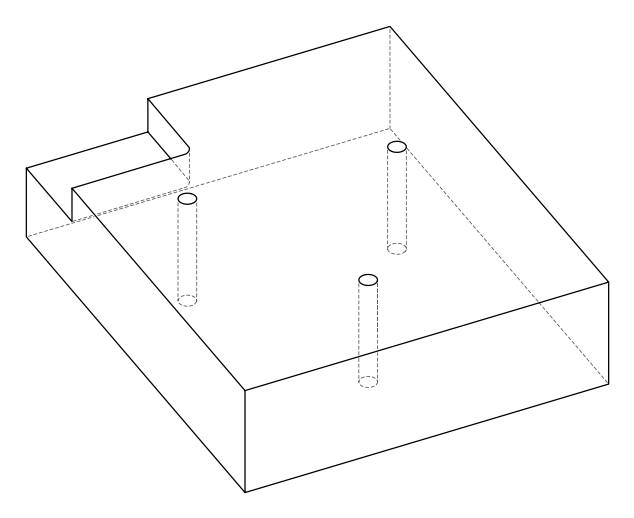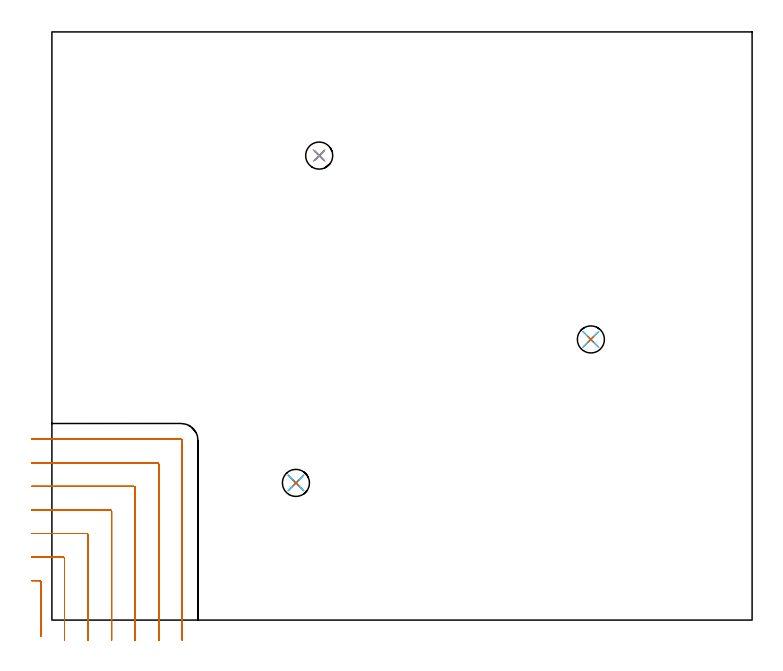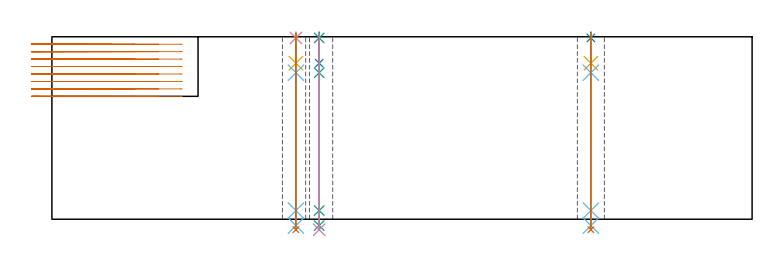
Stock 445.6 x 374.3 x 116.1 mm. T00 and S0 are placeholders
(PLAN: 13 operations, 10 tool changes, 20.1 min)
(1 MILL_CORNER_NOTCH_RECTANGULAR | CORNER_NOTCH_RECTANGULAR | UGT0201_094 | Follow Part, ap 5, ae 75% | 16.5 min | 439990 mm3)
(2 SPOT_DRILL | STEP1HOLE | NXT0321_9005460120000 | 0.03 min | 1 mm3)
(3 SPOT_DRILL_1 | STEP1HOLE_1 | NXT0321_9005460120000 | 0.03 min | 13 mm3)
(4 SPOT_DRILL_2 | STEP1HOLE_2 | NXT0321_9005460120000 | 0.03 min | 2 mm3)
(5 DRILL_BLIND_HOLE_INTO_CENTER | STEP1HOLE | NXT0301_083 | 0.08 min | 1510 mm3)
(6 GUN_DRILL_THROUGH_HOLE | STEP1HOLE | UGT0307_008 | 0.58 min | 9530 mm3)
(7 DRILL_TO_ENLARGE_THROUGH_HOLE | STEP1HOLE | UGT0301_243 | 0.5 min | 15873 mm3)
(8 DRILL_BLIND_HOLE_INTO_CENTER_1 | STEP1HOLE_1 | NXT0301_083 | 0.08 min | 1520 mm3)
(9 GUN_DRILL_THROUGH_HOLE_1 | STEP1HOLE_1 | UGT0307_008 | 0.58 min | 9509 mm3)
(10 DRILL_TO_ENLARGE_THROUGH_HOLE_1 | STEP1HOLE_1 | UGT0301_243 | 0.5 min | 15884 mm3)
(11 DRILL_BLIND_HOLE_INTO_CENTER_2 | STEP1HOLE_2 | NXT0301_083 | 0.08 min | 1508 mm3)
(12 GUN_DRILL_THROUGH_HOLE_2 | STEP1HOLE_2 | UGT0307_008 | 0.58 min | 9520 mm3)
(13 DRILL_TO_ENLARGE_THROUGH_HOLE_2 | STEP1HOLE_2 | UGT0301_243 | 0.5 min | 15889 mm3)
(TOOL UGT0201_094 | End mill 20 mm | D20 FL38 Z4)
(TOOL NXT0321_9005460120000 | NC Spot Drill, 142deg, 12mm, Carbide, Uncoated | D12 PA142 FL30 Z2)
(TOOL NXT0301_083 | Carbide Drill 11.2mm [860.1-1120-056A1-MM 2214] | D11.2 PA140 FL72 Z2)
(TOOL UGT0307_008 | Gun Drill 11 mm | D11 PA130 FL24 Z1)
(TOOL UGT0301_243 | Twist Drill 17.2 mm | D17.2 PA118 FL130 Z2)
(OP 1 MILL_CORNER_NOTCH_RECTANGULAR)
G17 G21 G94 G90
T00 M6
G54
G17 G0 G90 X-7. Y-10.141 S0 M3
G43 Z126.1 H0
Z111.362
G94 G1 Y-7.141 F250.
Y24.107 F500.
G3 X-7.993 Y25.1 R1.
G1 X-10.
X-13. F250.
G0 Z126.1
X8. Y-13.
Z111.362
G1 Y-10.
Y39.107 F500.
G3 X7.007 Y40.1 R1.
G1 X-10.
X-13. F250.
G0 Z126.1
X23. Y-13.
Z111.362
G1 Y-10.
Y54.106 F500.
G3 X22.006 Y55.1 R1.
G1 X-10.
X-13. F250.
G0 Z126.1
X38. Y-13.
Z111.362
G1 Y-10.
Y69.106 F500.
G3 X37.006 Y70.1 R1.
G1 X-10.
X-13. F250.
G0 Z126.1
X53. Y-13.
Z111.362
G1 Y-10.
Y84.106 F500.
G3 X52.006 Y85.1 R1.
G1 X-10.
X-13. F250.
G0 Z126.1
X68. Y-13.
Z111.362
G1 Y-10.
Y99.105 F500.
G3 X67.005 Y100.1 R1.
G1 X-10.
X-13. F250.
G0 Z126.1
X83. Y-13.
Z111.362
G1 Y-10.
Y114.105 F500.
G3 X82.005 Y115.1 R1.
G1 X-10.
X-13. F250.
G0 Z126.1
X-7. Y-10.141
Z106.625
G1 Y-7.141
Y24.107 F500.
G3 X-7.993 Y25.1 R1.
G1 X-10.
X-13. F250.
G0 Z126.1
X8. Y-13.
Z106.625
G1 Y-10.
Y39.107 F500.
G3 X7.007 Y40.1 R1.
G1 X-10.
X-13. F250.
G0 Z126.1
X23. Y-13.
Z106.625
G1 Y-10.
Y54.106 F500.
G3 X22.006 Y55.1 R1.
G1 X-10.
X-13. F250.
G0 Z126.1
X38. Y-13.
Z106.625
G1 Y-10.
Y69.106 F500.
G3 X37.006 Y70.1 R1.
G1 X-10.
X-13. F250.
G0 Z126.1
X53. Y-13.
Z106.625
G1 Y-10.
Y84.106 F500.
G3 X52.006 Y85.1 R1.
G1 X-10.
X-13. F250.
G0 Z126.1
X68. Y-13.
Z106.625
G1 Y-10.
Y99.105 F500.
G3 X67.005 Y100.1 R1.
G1 X-10.
X-13. F250.
G0 Z126.1
X83. Y-13.
Z106.625
G1 Y-10.
Y114.105 F500.
G3 X82.005 Y115.1 R1.
G1 X-10.
X-13. F250.
G0 Z126.1
X-7. Y-10.141
Z101.887
G1 Y-7.141
Y24.107 F500.
G3 X-7.993 Y25.1 R1.
G1 X-10.
X-13. F250.
G0 Z126.1
X8. Y-13.
Z101.887
G1 Y-10.
Y39.107 F500.
G3 X7.007 Y40.1 R1.
G1 X-10.
X-13. F250.
G0 Z126.1
X23. Y-13.
Z101.887
G1 Y-10.
Y54.106 F500.
G3 X22.006 Y55.1 R1.
G1 X-10.
X-13. F250.
G0 Z126.1
X38. Y-13.
Z101.887
G1 Y-10.
Y69.106 F500.
G3 X37.006 Y70.1 R1.
G1 X-10.
X-13. F250.
G0 Z126.1
X53. Y-13.
Z101.887
G1 Y-10.
Y84.106 F500.
G3 X52.006 Y85.1 R1.
G1 X-10.
X-13. F250.
G0 Z126.1
X68. Y-13.
Z101.887
G1 Y-10.
Y99.105 F500.
G3 X67.005 Y100.1 R1.
G1 X-10.
X-13. F250.
G0 Z126.1
X83. Y-13.
Z101.887
G1 Y-10.
Y114.105 F500.
G3 X82.005 Y115.1 R1.
G1 X-10.
X-13. F250.
G0 Z126.1
X-7. Y-10.141
Z97.15
G1 Y-7.141
Y24.107 F500.
G3 X-7.993 Y25.1 R1.
G1 X-10.
X-13. F250.
G0 Z126.1
X8. Y-13.
Z97.15
G1 Y-10.
Y39.107 F500.
G3 X7.007 Y40.1 R1.
G1 X-10.
X-13. F250.
G0 Z126.1
X23. Y-13.
Z97.15
G1 Y-10.
Y54.106 F500.
G3 X22.006 Y55.1 R1.
G1 X-10.
X-13. F250.
G0 Z126.1
X38. Y-13.
Z97.15
G1 Y-10.
Y69.106 F500.
G3 X37.006 Y70.1 R1.
G1 X-10.
X-13. F250.
G0 Z126.1
X53. Y-13.
Z97.15
G1 Y-10.
Y84.106 F500.
G3 X52.006 Y85.1 R1.
G1 X-10.
X-13. F250.
G0 Z126.1
X68. Y-13.
Z97.15
G1 Y-10.
Y99.105 F500.
G3 X67.005 Y100.1 R1.
G1 X-10.
X-13. F250.
G0 Z126.1
X83. Y-13.
Z97.15
G1 Y-10.
Y114.105 F500.
G3 X82.005 Y115.1 R1.
G1 X-10.
X-13. F250.
G0 Z126.1
X-7. Y-10.141
Z92.412
G1 Y-7.141
Y24.107 F500.
G3 X-7.993 Y25.1 R1.
G1 X-10.
X-13. F250.
G0 Z126.1
X8. Y-13.
Z92.412
G1 Y-10.
Y39.107 F500.
G3 X7.007 Y40.1 R1.
G1 X-10.
X-13. F250.
G0 Z126.1
X23. Y-13.
Z92.412
G1 Y-10.
Y54.106 F500.
G3 X22.006 Y55.1 R1.
G1 X-10.
X-13. F250.
G0 Z126.1
X38. Y-13.
Z92.412
G1 Y-10.
Y69.106 F500.
G3 X37.006 Y70.1 R1.
G1 X-10.
X-13. F250.
G0 Z126.1
X53. Y-13.
Z92.412
G1 Y-10.
Y84.106 F500.
G3 X52.006 Y85.1 R1.
G1 X-10.
X-13. F250.
G0 Z126.1
X68. Y-13.
Z92.412
G1 Y-10.
Y99.105 F500.
G3 X67.005 Y100.1 R1.
G1 X-10.
X-13. F250.
G0 Z126.1
X83. Y-13.
Z92.412
G1 Y-10.
Y114.105 F500.
G3 X82.005 Y115.1 R1.
G1 X-10.
X-13. F250.
G0 Z126.1
X-7. Y-10.141
Z87.675
G1 Y-7.141
Y24.107 F500.
G3 X-7.993 Y25.1 R1.
G1 X-10.
X-13. F250.
G0 Z126.1
X8. Y-13.
Z87.675
G1 Y-10.
Y39.107 F500.
G3 X7.007 Y40.1 R1.
G1 X-10.
X-13. F250.
G0 Z126.1
X23. Y-13.
Z87.675
G1 Y-10.
Y54.106 F500.
G3 X22.006 Y55.1 R1.
G1 X-10.
X-13. F250.
G0 Z126.1
X38. Y-13.
Z87.675
G1 Y-10.
Y69.106 F500.
G3 X37.006 Y70.1 R1.
G1 X-10.
X-13. F250.
G0 Z126.1
X53. Y-13.
Z87.675
G1 Y-10.
Y84.106 F500.
G3 X52.006 Y85.1 R1.
G1 X-10.
X-13. F250.
G0 Z126.1
X68. Y-13.
Z87.675
G1 Y-10.
Y99.105 F500.
G3 X67.005 Y100.1 R1.
G1 X-10.
X-13. F250.
G0 Z126.1
X83. Y-13.
Z87.675
G1 Y-10.
Y114.105 F500.
G3 X82.005 Y115.1 R1.
G1 X-10.
X-13. F250.
G0 Z126.1
X-7. Y-10.141
Z82.937
G1 Y-7.141
Y24.107 F500.
G3 X-7.993 Y25.1 R1.
G1 X-10.
X-13. F250.
G0 Z126.1
X8. Y-13.
Z82.937
G1 Y-10.
Y39.107 F500.
G3 X7.007 Y40.1 R1.
G1 X-10.
X-13. F250.
G0 Z126.1
X23. Y-13.
Z82.937
G1 Y-10.
Y54.106 F500.
G3 X22.006 Y55.1 R1.
G1 X-10.
X-13. F250.
G0 Z126.1
X38. Y-13.
Z82.937
G1 Y-10.
Y69.106 F500.
G3 X37.006 Y70.1 R1.
G1 X-10.
X-13. F250.
G0 Z126.1
X53. Y-13.
Z82.937
G1 Y-10.
Y84.106 F500.
G3 X52.006 Y85.1 R1.
G1 X-10.
X-13. F250.
G0 Z126.1
X68. Y-13.
Z82.937
G1 Y-10.
Y99.105 F500.
G3 X67.005 Y100.1 R1.
G1 X-10.
X-13. F250.
G0 Z126.1
X83. Y-13.
Z82.937
G1 Y-10.
Y114.105 F500.
G3 X82.005 Y115.1 R1.
G1 X-10.
X-13. F250.
G0 Z126.1
X-7. Y-10.141
Z78.2
G1 Y-7.141
Y24.107 F500.
G3 X-7.993 Y25.1 R1.
G1 X-10.
X-13. F250.
G0 Z126.1
X8. Y-13.
Z78.2
G1 Y-10.
Y39.107 F500.
G3 X7.007 Y40.1 R1.
G1 X-10.
X-13. F250.
G0 Z126.1
X23. Y-13.
Z78.2
G1 Y-10.
Y54.106 F500.
G3 X22.006 Y55.1 R1.
G1 X-10.
X-13. F250.
G0 Z126.1
X38. Y-13.
Z78.2
G1 Y-10.
Y69.106 F500.
G3 X37.006 Y70.1 R1.
G1 X-10.
X-13. F250.
G0 Z126.1
X53. Y-13.
Z78.2
G1 Y-10.
Y84.106 F500.
G3 X52.006 Y85.1 R1.
G1 X-10.
X-13. F250.
G0 Z126.1
X68. Y-13.
Z78.2
G1 Y-10.
Y99.105 F500.
G3 X67.005 Y100.1 R1.
G1 X-10.
X-13. F250.
G0 Z126.1
X83. Y-13.
Z78.2
G1 Y-10.
Y114.105 F500.
G3 X82.005 Y115.1 R1.
G1 X-10.
X-13. F250.
G0 Z126.1
M5
M2
(OP 2 SPOT_DRILL)
G17 G21 G94 G90
T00 M6
G54
G17 G0 G90 X343. Y178.6 S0 M3
G43 Z126.1 H0
G94 G81 G98 Z115.36 F250. R119.1
G80
M5
M2
(OP 3 SPOT_DRILL_1)
G17 G21 G94 G90
T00 M6
G54
G17 G0 G90 X170.1 Y295.6 S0 M3
G43 Z126.1 H0
G94 G81 G98 Z115.36 F250. R119.1
G80
M5
M2
(OP 4 SPOT_DRILL_2)
G17 G21 G94 G90
T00 M6
G54
G17 G0 G90 X155.3 Y87.3 S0 M3
G43 Z126.1 H0
G94 G81 G98 Z115.36 F250. R119.1
G80
M5
M2
(OP 5 DRILL_BLIND_HOLE_INTO_CENTER)
G17 G21 G94 G90
T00 M6
G54
G17 G0 G90 X343. Y178.6 S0 M3
G43 Z126.1 H1
G94 G81 G98 Z99.3 F250. R118.1
G80
M5
M2
(OP 6 GUN_DRILL_THROUGH_HOLE)
G17 G21 G94 G90
T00 M6
G54
G17 G0 G90 X343. Y178.6 M8
G43 Z126.1 H0
Z112.267
S716 M3
G94 G1 Z93.237 F125. M26
G4 X.084
Z5.5 F250.
G4 X.084
Z-4.065 F125.
G4 X.084
M5
M9
G0 Z112.267
Z126.1
M2
(OP 7 DRILL_TO_ENLARGE_THROUGH_HOLE)
G17 G21 G94 G90
T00 M6
G54
G17 G0 G90 X343. Y178.6 S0 M3
G43 Z126.1 H0
G94 G73 G98 Z-6.667 F250. Q15.346 R118.1
G80
M5
M2
(OP 8 DRILL_BLIND_HOLE_INTO_CENTER_1)
G17 G21 G94 G90
T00 M6
G54
G17 G0 G90 X170.1 Y295.6 S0 M3
G43 Z126.1 H1
G94 G81 G98 Z99.3 F250. R118.1
G80
M5
M2
(OP 9 GUN_DRILL_THROUGH_HOLE_1)
G17 G21 G94 G90
T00 M6
G54
G17 G0 G90 X170.1 Y295.6 M8
G43 Z126.1 H0
Z112.267
S716 M3
G94 G1 Z93.237 F125. M26
G4 X.084
Z5.5 F250.
G4 X.084
Z-4.065 F125.
G4 X.084
M5
M9
G0 Z112.267
Z126.1
M2
(OP 10 DRILL_TO_ENLARGE_THROUGH_HOLE_1)
G17 G21 G94 G90
T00 M6
G54
G17 G0 G90 X170.1 Y295.6 S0 M3
G43 Z126.1 H0
G94 G73 G98 Z-6.667 F250. Q15.346 R118.1
G80
M5
M2
(OP 11 DRILL_BLIND_HOLE_INTO_CENTER_2)
G17 G21 G94 G90
T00 M6
G54
G17 G0 G90 X155.3 Y87.3 S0 M3
G43 Z126.1 H1
G94 G81 G98 Z99.3 F250. R118.1
G80
M5
M2
(OP 12 GUN_DRILL_THROUGH_HOLE_2)
G17 G21 G94 G90
T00 M6
G54
G17 G0 G90 X155.3 Y87.3 M8
G43 Z126.1 H0
Z112.267
S716 M3
G94 G1 Z93.237 F125. M26
G4 X.084
Z5.5 F250.
G4 X.084
Z-4.065 F125.
G4 X.084
M5
M9
G0 Z112.267
Z126.1
M2
(OP 13 DRILL_TO_ENLARGE_THROUGH_HOLE_2)
G17 G21 G94 G90
T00 M6
G54
G17 G0 G90 X155.3 Y87.3 S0 M3
G43 Z126.1 H0
G94 G73 G98 Z-6.667 F250. Q15.346 R118.1
G80
M5
M2
